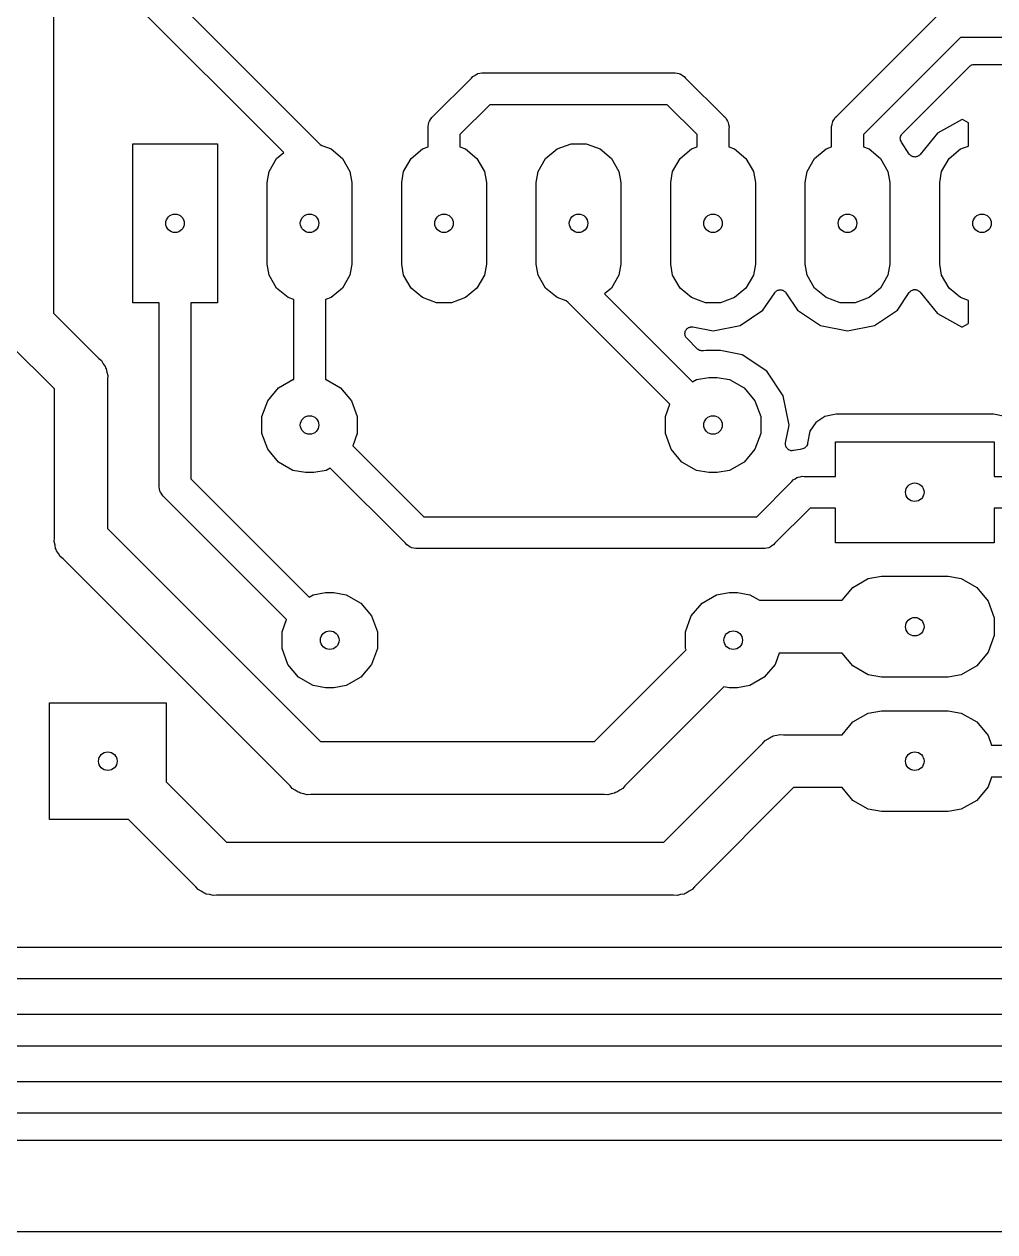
# Model space of a CAD drawing. Extents: x 99.1 to 195.6, y -78.7 to -33.
# Drawn here: x 126.69 to 145.02, y -78.74 to -55.93 of the extents above; entities that cross this region are included whole.
import ezdxf

# ---------------------------------------------------------------- set-up
doc = ezdxf.new("R2010")
doc.units = 0
doc.header["$MEASUREMENT"] = 0
doc.layers.add('BLACK', color=7, linetype='CONTINUOUS')

msp = doc.modelspace()

# ---------------------------------------------------------------- linework, layer by layer
at = {"layer": 'BLACK', "linetype": 'CONTINUOUS'}
for p, q in [((127.3, -53.2157), (132.283, -58.1986)), ((131.591, -58.3557), (126.797, -53.5614)), ((127.246, -55.6478), (127.246, -61.3879)), ((142.037, -57.6686), (144.029, -55.6771)), ((144.374, -56.18), (142.54, -58.0143)), ((148.29, -56.18), (144.374, -56.18)), ((143.274, -57.9989), (144.547, -56.7252)), ((144.547, -56.7252), (144.552, -56.722)), ((144.552, -56.722), (144.556, -56.7177)), ((144.556, -56.7177), (144.57, -56.7094)), ((144.57, -56.7094), (144.584, -56.6999)), ((144.584, -56.6999), (144.589, -56.6985)), ((144.589, -56.6985), (144.594, -56.6957)), ((144.594, -56.6957), (144.61, -56.6928)), ((144.61, -56.6928), (144.626, -56.6885)), ((144.626, -56.6885), (144.632, -56.689)), ((144.632, -56.689), (144.637, -56.688)), ((144.637, -56.688), (147.655, -56.688)), ((134.417, -57.6686), (135.139, -56.9471)), ((135.139, -56.9471), (135.164, -56.9166)), ((135.164, -56.9166), (135.199, -56.8967)), ((135.199, -56.8967), (135.231, -56.8739)), ((135.231, -56.8739), (135.244, -56.8704)), ((135.244, -56.8704), (135.256, -56.8637)), ((135.256, -56.8637), (135.295, -56.8568)), ((135.295, -56.8568), (135.333, -56.8465)), ((135.333, -56.8465), (135.373, -56.85)), ((135.373, -56.85), (138.947, -56.85)), ((138.947, -56.85), (138.987, -56.8465)), ((138.987, -56.8465), (139.025, -56.8568)), ((139.025, -56.8568), (139.064, -56.8637)), ((139.064, -56.8637), (139.076, -56.8704)), ((139.076, -56.8704), (139.089, -56.8739)), ((139.089, -56.8739), (139.121, -56.8967)), ((139.121, -56.8967), (139.156, -56.9166)), ((139.156, -56.9166), (139.181, -56.9471)), ((139.181, -56.9471), (139.903, -57.6686)), ((135.484, -57.45), (134.92, -58.0143)), ((138.836, -57.45), (135.484, -57.45)), ((139.4, -58.0143), (138.836, -57.45)), ((134.367, -57.7287), (134.387, -57.6942)), ((134.387, -57.6942), (134.417, -57.6686)), ((139.903, -57.6686), (139.933, -57.6942)), ((139.933, -57.6942), (139.953, -57.7287)), ((141.987, -57.7287), (142.007, -57.6942)), ((142.007, -57.6942), (142.037, -57.6686)), ((134.317, -57.8635), (134.327, -57.825)), ((134.32, -57.9031), (134.317, -57.8635)), ((134.32, -58.2478), (134.32, -57.9031)), ((134.327, -57.825), (134.334, -57.7858)), ((134.334, -57.7858), (134.34, -57.7742)), ((134.34, -57.7742), (134.344, -57.7613)), ((134.344, -57.7613), (134.367, -57.7287)), ((139.953, -57.7287), (139.976, -57.7613)), ((139.976, -57.7613), (139.98, -57.7742)), ((139.98, -57.7742), (139.986, -57.7858)), ((139.986, -57.7858), (139.993, -57.825)), ((139.993, -57.825), (140.003, -57.8634)), ((140.003, -57.8634), (140, -57.9031)), ((140, -57.9031), (140, -58.2478)), ((141.937, -57.8635), (141.947, -57.825)), ((141.94, -57.9031), (141.937, -57.8635)), ((141.94, -58.2478), (141.94, -57.9031)), ((141.947, -57.825), (141.954, -57.7858)), ((141.954, -57.7858), (141.96, -57.7742)), ((141.96, -57.7742), (141.964, -57.7613)), ((141.964, -57.7613), (141.987, -57.7287)), ((144.393, -57.736), (143.938, -57.9848)), ((144.411, -57.7321), (144.393, -57.736)), ((144.526, -57.7952), (144.411, -57.7321)), ((144.526, -58.2311), (144.526, -57.7952)), ((134.92, -58.0143), (134.92, -58.2478)), ((139.4, -58.2478), (139.4, -58.0143)), ((142.54, -58.0143), (142.54, -58.2478)), ((143.237, -58.0748), (143.243, -58.055)), ((143.237, -58.0762), (143.237, -58.0748)), ((143.237, -58.0776), (143.237, -58.0762)), ((143.239, -58.0982), (143.237, -58.0776)), ((143.24, -58.1189), (143.239, -58.0982)), ((143.241, -58.1201), (143.24, -58.1189)), ((143.241, -58.1215), (143.241, -58.1201)), ((143.25, -58.1403), (143.241, -58.1215)), ((143.243, -58.055), (143.249, -58.035)), ((143.249, -58.0339), (143.25, -58.0325)), ((143.249, -58.035), (143.249, -58.0339)), ((143.25, -58.0325), (143.262, -58.0158)), ((143.258, -58.1592), (143.25, -58.1403)), ((143.407, -58.3821), (143.258, -58.1592)), ((143.262, -58.0158), (143.274, -57.9989)), ((143.938, -57.9848), (143.611, -58.3911)), ((128.74, -61.19), (128.74, -58.19)), ((128.74, -58.19), (130.34, -58.19)), ((130.34, -58.19), (130.34, -61.19)), ((131.458, -58.4678), (131.591, -58.3557)), ((132.283, -58.1986), (132.312, -58.2231)), ((132.312, -58.2231), (132.486, -58.2865)), ((132.486, -58.2865), (132.702, -58.4678)), ((133.998, -58.4678), (134.214, -58.2865)), ((134.214, -58.2865), (134.32, -58.2478)), ((134.92, -58.2478), (135.026, -58.2865)), ((135.026, -58.2865), (135.242, -58.4678)), ((136.538, -58.4678), (136.754, -58.2865)), ((136.754, -58.2865), (137.019, -58.19)), ((137.019, -58.19), (137.301, -58.19)), ((137.301, -58.19), (137.566, -58.2865)), ((137.566, -58.2865), (137.782, -58.4678)), ((139.078, -58.4678), (139.294, -58.2865)), ((139.294, -58.2865), (139.4, -58.2478)), ((140, -58.2478), (140.106, -58.2865)), ((140.106, -58.2865), (140.322, -58.4678)), ((141.618, -58.4678), (141.834, -58.2865)), ((141.834, -58.2865), (141.94, -58.2478)), ((142.54, -58.2478), (142.646, -58.2865)), ((142.646, -58.2865), (142.862, -58.4678)), ((143.413, -58.388), (143.407, -58.3821)), ((143.417, -58.3951), (143.413, -58.388)), ((143.428, -58.4039), (143.417, -58.3951)), ((143.605, -58.3966), (143.6, -58.4032)), ((143.611, -58.3911), (143.605, -58.3966)), ((144.158, -58.4678), (144.374, -58.2865)), ((144.374, -58.2865), (144.526, -58.2311)), ((131.317, -58.7122), (131.458, -58.4678)), ((132.702, -58.4678), (132.843, -58.7122)), ((133.857, -58.7122), (133.998, -58.4678)), ((135.242, -58.4678), (135.383, -58.7122)), ((136.397, -58.7122), (136.538, -58.4678)), ((137.782, -58.4678), (137.923, -58.7122)), ((138.937, -58.7122), (139.078, -58.4678)), ((140.322, -58.4678), (140.463, -58.7122)), ((141.477, -58.7122), (141.618, -58.4678)), ((142.862, -58.4678), (143.003, -58.7122)), ((143.437, -58.4139), (143.428, -58.4039)), ((143.445, -58.4176), (143.437, -58.4139)), ((143.451, -58.4228), (143.445, -58.4176)), ((143.464, -58.4273), (143.451, -58.4228)), ((143.477, -58.4334), (143.464, -58.4273)), ((143.485, -58.4343), (143.477, -58.4334)), ((143.493, -58.437), (143.485, -58.4343)), ((143.507, -58.4367), (143.493, -58.437)), ((143.521, -58.4382), (143.507, -58.4367)), ((143.529, -58.4363), (143.521, -58.4382)), ((143.537, -58.4361), (143.529, -58.4363)), ((143.55, -58.4311), (143.537, -58.4361)), ((143.564, -58.4277), (143.55, -58.4311)), ((143.571, -58.4231), (143.564, -58.4277)), ((143.578, -58.4201), (143.571, -58.4231)), ((143.589, -58.411), (143.578, -58.4201)), ((143.6, -58.4032), (143.589, -58.411)), ((144.017, -58.7122), (144.158, -58.4678)), ((131.28, -58.92), (131.317, -58.7122)), ((132.843, -58.7122), (132.88, -58.92)), ((133.82, -58.92), (133.857, -58.7122)), ((135.383, -58.7122), (135.42, -58.92)), ((136.36, -58.92), (136.397, -58.7122)), ((137.923, -58.7122), (137.96, -58.92)), ((138.9, -58.92), (138.937, -58.7122)), ((140.463, -58.7122), (140.5, -58.92)), ((141.44, -58.92), (141.477, -58.7122)), ((143.003, -58.7122), (143.04, -58.92)), ((143.98, -58.92), (144.017, -58.7122)), ((131.28, -60.46), (131.28, -58.92)), ((132.88, -58.92), (132.88, -60.46)), ((133.82, -60.46), (133.82, -58.92)), ((135.42, -58.92), (135.42, -60.46)), ((136.36, -60.46), (136.36, -58.92)), ((137.96, -58.92), (137.96, -60.46)), ((138.9, -60.46), (138.9, -58.92)), ((140.5, -58.92), (140.5, -60.46)), ((141.44, -60.46), (141.44, -58.92)), ((143.04, -58.92), (143.04, -60.46)), ((143.98, -60.46), (143.98, -58.92)), ((131.317, -60.6678), (131.28, -60.46)), ((131.458, -60.9122), (131.317, -60.6678)), ((132.843, -60.6678), (132.702, -60.9122)), ((132.88, -60.46), (132.843, -60.6678)), ((133.857, -60.6678), (133.82, -60.46)), ((133.998, -60.9122), (133.857, -60.6678)), ((135.383, -60.6678), (135.242, -60.9122)), ((135.42, -60.46), (135.383, -60.6678)), ((136.397, -60.6678), (136.36, -60.46)), ((136.538, -60.9122), (136.397, -60.6678)), ((137.923, -60.6678), (137.782, -60.9122)), ((137.96, -60.46), (137.923, -60.6678)), ((138.937, -60.6678), (138.9, -60.46)), ((139.078, -60.9122), (138.937, -60.6678)), ((140.463, -60.6678), (140.322, -60.9122)), ((140.5, -60.46), (140.463, -60.6678)), ((141.477, -60.6678), (141.44, -60.46)), ((141.618, -60.9122), (141.477, -60.6678)), ((143.003, -60.6678), (142.862, -60.9122)), ((143.04, -60.46), (143.003, -60.6678)), ((144.017, -60.6678), (143.98, -60.46)), ((144.158, -60.9122), (144.017, -60.6678)), ((131.674, -61.0935), (131.458, -60.9122)), ((131.78, -61.1322), (131.674, -61.0935)), ((131.78, -62.639), (131.78, -61.1322)), ((132.486, -61.0935), (132.38, -61.1322)), ((132.38, -61.1322), (132.38, -62.639)), ((132.702, -60.9122), (132.486, -61.0935)), ((134.214, -61.0935), (133.998, -60.9122)), ((134.479, -61.19), (134.214, -61.0935)), ((135.026, -61.0935), (134.761, -61.19)), ((135.242, -60.9122), (135.026, -61.0935)), ((136.754, -61.0935), (136.538, -60.9122)), ((136.928, -61.1569), (136.754, -61.0935)), ((137.782, -60.9122), (137.649, -61.0243)), ((137.649, -61.0243), (139.31, -62.6859)), ((139.294, -61.0935), (139.078, -60.9122)), ((139.559, -61.19), (139.294, -61.0935)), ((140.106, -61.0935), (139.841, -61.19)), ((140.322, -60.9122), (140.106, -61.0935)), ((140.643, -61.333), (140.864, -61.0017)), ((140.864, -61.0017), (140.874, -60.9917)), ((140.874, -60.9917), (140.882, -60.9805)), ((140.882, -60.9805), (140.889, -60.9759)), ((140.889, -60.9759), (140.895, -60.9698)), ((140.895, -60.9698), (140.907, -60.9637)), ((140.907, -60.9637), (140.919, -60.956)), ((140.919, -60.956), (140.927, -60.954)), ((140.927, -60.954), (140.934, -60.9503)), ((140.934, -60.9503), (140.948, -60.9488)), ((140.948, -60.9488), (140.962, -60.9455)), ((140.962, -60.9455), (140.97, -60.9464)), ((140.97, -60.9464), (140.978, -60.9455)), ((140.978, -60.9455), (140.992, -60.9488)), ((140.992, -60.9488), (141.006, -60.9503)), ((141.006, -60.9503), (141.013, -60.954)), ((141.013, -60.954), (141.021, -60.956)), ((141.021, -60.956), (141.033, -60.9637)), ((141.033, -60.9637), (141.045, -60.9698)), ((141.045, -60.9698), (141.051, -60.9759)), ((141.051, -60.9759), (141.058, -60.9805)), ((141.058, -60.9805), (141.066, -60.9917)), ((141.066, -60.9917), (141.076, -61.0017)), ((141.076, -61.0017), (141.297, -61.333)), ((141.834, -61.0935), (141.618, -60.9122)), ((142.099, -61.19), (141.834, -61.0935)), ((142.646, -61.0935), (142.381, -61.19)), ((142.862, -60.9122), (142.646, -61.0935)), ((143.183, -61.333), (143.407, -60.9979)), ((143.407, -60.9979), (143.413, -60.992)), ((143.413, -60.992), (143.417, -60.9849)), ((143.417, -60.9849), (143.428, -60.9761)), ((143.428, -60.9761), (143.437, -60.9661)), ((143.437, -60.9661), (143.445, -60.9624)), ((143.445, -60.9624), (143.451, -60.9572)), ((143.451, -60.9572), (143.464, -60.9527)), ((143.464, -60.9527), (143.477, -60.9466)), ((143.477, -60.9466), (143.485, -60.9457)), ((143.485, -60.9457), (143.493, -60.943)), ((143.493, -60.943), (143.507, -60.9433)), ((143.507, -60.9433), (143.521, -60.9418)), ((143.521, -60.9418), (143.529, -60.9437)), ((143.529, -60.9437), (143.537, -60.9439)), ((143.537, -60.9439), (143.55, -60.9489)), ((143.55, -60.9489), (143.564, -60.9523)), ((143.564, -60.9523), (143.571, -60.9569)), ((143.571, -60.9569), (143.578, -60.9599)), ((143.578, -60.9599), (143.589, -60.969)), ((143.589, -60.969), (143.6, -60.9768)), ((143.6, -60.9768), (143.605, -60.9834)), ((143.605, -60.9834), (143.611, -60.9889)), ((143.611, -60.9889), (143.938, -61.3952)), ((144.374, -61.0935), (144.158, -60.9122)), ((144.526, -61.1489), (144.374, -61.0935)), ((129.24, -61.19), (128.74, -61.19)), ((129.24, -64.6299), (129.24, -61.19)), ((130.34, -61.19), (129.84, -61.19)), ((129.84, -61.19), (129.84, -64.5187)), ((134.761, -61.19), (134.479, -61.19)), ((136.957, -61.1814), (136.928, -61.1569)), ((138.885, -63.1089), (136.957, -61.1814)), ((139.841, -61.19), (139.559, -61.19)), ((140.21, -61.6221), (140.643, -61.333)), ((141.297, -61.333), (141.73, -61.6221)), ((142.381, -61.19), (142.099, -61.19)), ((142.75, -61.6221), (143.183, -61.333)), ((144.526, -61.5848), (144.526, -61.1489)), ((127.246, -61.3879), (128.1, -62.242)), ((143.938, -61.3952), (144.393, -61.644)), ((144.411, -61.6479), (144.526, -61.5848)), ((139.168, -61.7697), (139.171, -61.7548)), ((139.169, -61.7766), (139.168, -61.7697)), ((139.168, -61.7836), (139.169, -61.7766)), ((139.172, -61.7983), (139.168, -61.7836)), ((139.171, -61.7548), (139.172, -61.7396)), ((139.172, -61.7396), (139.175, -61.7333)), ((139.175, -61.8133), (139.172, -61.7983)), ((139.175, -61.7333), (139.176, -61.7265)), ((139.178, -61.8195), (139.175, -61.8133)), ((139.176, -61.7265), (139.184, -61.7135)), ((139.184, -61.7135), (139.191, -61.6997)), ((139.191, -61.6997), (139.196, -61.6947)), ((139.196, -61.6947), (139.199, -61.6888)), ((139.199, -61.6888), (139.211, -61.6792)), ((139.211, -61.6792), (139.222, -61.6685)), ((139.222, -61.6685), (139.228, -61.6655)), ((139.228, -61.6655), (139.234, -61.6612)), ((139.234, -61.6612), (139.248, -61.6563)), ((139.248, -61.6563), (139.262, -61.6498)), ((139.262, -61.6498), (139.269, -61.6492)), ((139.269, -61.6492), (139.275, -61.647)), ((139.275, -61.647), (139.291, -61.6473)), ((139.291, -61.6473), (139.306, -61.646)), ((139.306, -61.646), (139.313, -61.6478)), ((139.313, -61.6478), (139.32, -61.648)), ((139.32, -61.648), (139.7, -61.7236)), ((139.7, -61.7236), (140.21, -61.6221)), ((141.73, -61.6221), (142.24, -61.7236)), ((142.24, -61.7236), (142.75, -61.6221)), ((144.393, -61.644), (144.411, -61.6479)), ((127.262, -62.8181), (126.408, -61.964)), ((139.18, -61.8262), (139.178, -61.8195)), ((139.188, -61.8387), (139.18, -61.8262)), ((139.196, -61.852), (139.188, -61.8387)), ((139.201, -61.8566), (139.196, -61.852)), ((139.205, -61.8623), (139.201, -61.8566)), ((139.408, -62.065), (139.205, -61.8623)), ((128.1, -62.242), (128.151, -62.2846)), ((139.422, -62.0753), (139.408, -62.065)), ((139.436, -62.0866), (139.422, -62.0753)), ((139.44, -62.0879), (139.436, -62.0866)), ((139.444, -62.0903), (139.44, -62.0879)), ((139.461, -62.095), (139.444, -62.0903)), ((139.478, -62.1007), (139.461, -62.095)), ((139.482, -62.1006), (139.478, -62.1007)), ((139.486, -62.1017), (139.482, -62.1006)), ((139.504, -62.1002), (139.486, -62.1017)), ((139.522, -62.0998), (139.504, -62.1002)), ((139.561, -62.092), (139.522, -62.0998)), ((139.839, -62.092), (139.561, -62.092)), ((140.249, -62.1737), (139.839, -62.092)), ((140.715, -62.4849), (140.249, -62.1737)), ((128.151, -62.2846), (128.184, -62.3421)), ((128.184, -62.3421), (128.222, -62.3964)), ((128.222, -62.3964), (128.228, -62.418)), ((128.228, -62.418), (128.239, -62.4374)), ((128.239, -62.4374), (128.251, -62.5027)), ((128.251, -62.5027), (128.268, -62.5667)), ((141.026, -62.9506), (140.715, -62.4849)), ((128.268, -62.5667), (128.262, -62.6328)), ((128.262, -62.6328), (128.262, -65.4519)), ((131.493, -62.7999), (131.767, -62.6412)), ((131.767, -62.6412), (131.78, -62.639)), ((132.38, -62.639), (132.393, -62.6412)), ((132.393, -62.6412), (132.667, -62.7999)), ((139.31, -62.6859), (139.387, -62.6412)), ((139.387, -62.6412), (139.621, -62.6)), ((139.621, -62.6), (139.779, -62.6)), ((139.779, -62.6), (140.013, -62.6412)), ((140.013, -62.6412), (140.287, -62.7999)), ((127.262, -65.6372), (127.262, -62.8181)), ((131.289, -63.0431), (131.493, -62.7999)), ((132.667, -62.7999), (132.871, -63.0431)), ((140.287, -62.7999), (140.491, -63.0431)), ((141.136, -63.5), (141.026, -62.9506)), ((131.18, -63.3413), (131.289, -63.0431)), ((132.871, -63.0431), (132.98, -63.3413)), ((138.8, -63.3413), (138.885, -63.1089)), ((140.491, -63.0431), (140.6, -63.3413)), ((131.18, -63.6587), (131.18, -63.3413)), ((132.98, -63.3413), (132.98, -63.6587)), ((138.8, -63.6587), (138.8, -63.3413)), ((140.6, -63.3413), (140.6, -63.6587)), ((141.812, -63.339), (141.644, -63.4513)), ((142.023, -63.2971), (141.812, -63.339)), ((144.997, -63.2971), (142.023, -63.2971)), ((145.208, -63.339), (144.997, -63.2971)), ((141.069, -63.835), (141.136, -63.5)), ((141.531, -63.6193), (141.487, -63.8423)), ((141.644, -63.4513), (141.531, -63.6193)), ((131.289, -63.9569), (131.18, -63.6587)), ((132.98, -63.6587), (132.895, -63.8911)), ((138.909, -63.9569), (138.8, -63.6587)), ((140.6, -63.6587), (140.491, -63.9569)), ((141.067, -63.8625), (141.069, -63.8488)), ((141.068, -63.8707), (141.067, -63.8625)), ((141.068, -63.8791), (141.068, -63.8707)), ((141.069, -63.8488), (141.069, -63.835)), ((141.482, -63.8696), (141.472, -63.8875)), ((141.483, -63.8669), (141.482, -63.8682)), ((141.482, -63.8682), (141.482, -63.8696)), ((141.486, -63.8465), (141.483, -63.8669)), ((141.487, -63.8423), (141.486, -63.8442)), ((141.486, -63.8442), (141.486, -63.8465)), ((142.01, -64.47), (142.01, -63.8175)), ((142.01, -63.8175), (145.01, -63.8175)), ((145.01, -63.8175), (145.01, -64.47)), ((131.493, -64.2001), (131.289, -63.9569)), ((132.895, -63.8911), (134.236, -65.232)), ((139.113, -64.2001), (138.909, -63.9569)), ((140.491, -63.9569), (140.287, -64.2001)), ((141.072, -63.8922), (141.068, -63.8791)), ((141.075, -63.9058), (141.072, -63.8922)), ((141.079, -63.9129), (141.075, -63.9058)), ((141.082, -63.9208), (141.079, -63.9129)), ((141.091, -63.9316), (141.082, -63.9208)), ((141.098, -63.9435), (141.091, -63.9316)), ((141.105, -63.9487), (141.098, -63.9435)), ((141.11, -63.9552), (141.105, -63.9487)), ((141.122, -63.9624), (141.11, -63.9552)), ((141.132, -63.9711), (141.122, -63.9624)), ((141.14, -63.9738), (141.132, -63.9711)), ((141.147, -63.9781), (141.14, -63.9738)), ((141.161, -63.9808), (141.147, -63.9781)), ((141.174, -63.9853), (141.161, -63.9808)), ((141.183, -63.9851), (141.174, -63.9853)), ((141.191, -63.9867), (141.183, -63.9851)), ((141.204, -63.9846), (141.191, -63.9867)), ((141.218, -63.9843), (141.204, -63.9846)), ((141.343, -63.9596), (141.218, -63.9843)), ((141.387, -63.9507), (141.343, -63.9596)), ((141.407, -63.9432), (141.387, -63.9507)), ((141.426, -63.9361), (141.407, -63.9432)), ((141.427, -63.9352), (141.426, -63.9361)), ((141.428, -63.9347), (141.427, -63.9352)), ((141.444, -63.921), (141.428, -63.9347)), ((141.46, -63.9078), (141.444, -63.921)), ((141.461, -63.9065), (141.46, -63.9078)), ((141.462, -63.9056), (141.461, -63.9065)), ((141.472, -63.8875), (141.462, -63.9056)), ((131.767, -64.3588), (131.493, -64.2001)), ((132.47, -64.3141), (132.393, -64.3588)), ((133.891, -65.7349), (132.47, -64.3141)), ((139.387, -64.3588), (139.113, -64.2001)), ((140.287, -64.2001), (140.013, -64.3588)), ((129.84, -64.5187), (132.071, -66.7499)), ((132.001, -64.4), (131.767, -64.3588)), ((132.159, -64.4), (132.001, -64.4)), ((132.393, -64.3588), (132.159, -64.4)), ((139.621, -64.4), (139.387, -64.3588)), ((139.779, -64.4), (139.621, -64.4)), ((140.013, -64.3588), (139.779, -64.4)), ((141.189, -64.5671), (141.214, -64.5366)), ((141.214, -64.5366), (141.249, -64.5167)), ((141.249, -64.5167), (141.281, -64.4939)), ((141.281, -64.4939), (141.294, -64.4904)), ((141.294, -64.4904), (141.306, -64.4837)), ((141.306, -64.4837), (141.345, -64.4768)), ((141.345, -64.4768), (141.383, -64.4665)), ((141.383, -64.4665), (141.423, -64.47)), ((141.423, -64.47), (142.01, -64.47)), ((145.01, -64.47), (146.406, -64.47)), ((129.237, -64.6696), (129.24, -64.6299)), ((129.247, -64.708), (129.237, -64.6696)), ((129.254, -64.7472), (129.247, -64.708)), ((129.26, -64.7588), (129.254, -64.7472)), ((129.264, -64.7717), (129.26, -64.7588)), ((129.287, -64.8043), (129.264, -64.7717)), ((140.524, -65.232), (141.189, -64.5671)), ((129.307, -64.8388), (129.287, -64.8043)), ((129.337, -64.8644), (129.307, -64.8388)), ((131.646, -67.1729), (129.337, -64.8644)), ((134.236, -65.232), (140.524, -65.232)), ((141.534, -65.07), (140.869, -65.7349)), ((142.01, -65.07), (141.534, -65.07)), ((142.01, -65.7225), (142.01, -65.07)), ((146.295, -65.07), (145.01, -65.07)), ((145.01, -65.07), (145.01, -65.7225)), ((128.262, -65.4519), (132.287, -69.477)), ((127.256, -65.7032), (127.262, -65.6372)), ((127.273, -65.7673), (127.256, -65.7032)), ((127.285, -65.8326), (127.273, -65.7673)), ((127.296, -65.852), (127.285, -65.8326)), ((127.302, -65.8736), (127.296, -65.852)), ((127.34, -65.9279), (127.302, -65.8736)), ((133.916, -65.7654), (133.891, -65.7349)), ((133.951, -65.7853), (133.916, -65.7654)), ((133.983, -65.8081), (133.951, -65.7853)), ((133.996, -65.8116), (133.983, -65.8081)), ((134.008, -65.8183), (133.996, -65.8116)), ((134.047, -65.8252), (134.008, -65.8183)), ((134.085, -65.8355), (134.047, -65.8252)), ((134.125, -65.832), (134.085, -65.8355)), ((140.635, -65.832), (134.125, -65.832)), ((140.675, -65.8355), (140.635, -65.832)), ((140.713, -65.8252), (140.675, -65.8355)), ((140.752, -65.8183), (140.713, -65.8252)), ((140.764, -65.8116), (140.752, -65.8183)), ((140.777, -65.8081), (140.764, -65.8116)), ((140.809, -65.7853), (140.777, -65.8081)), ((140.844, -65.7654), (140.809, -65.7853)), ((140.869, -65.7349), (140.844, -65.7654)), ((145.01, -65.7225), (142.01, -65.7225)), ((127.373, -65.9854), (127.34, -65.9279)), ((127.424, -66.028), (127.373, -65.9854)), ((131.711, -70.3151), (127.424, -66.028)), ((142.632, -66.4011), (142.879, -66.3575)), ((142.879, -66.3575), (144.141, -66.3575)), ((144.141, -66.3575), (144.388, -66.4011)), ((142.139, -66.81), (142.341, -66.5691)), ((142.341, -66.5691), (142.632, -66.4011)), ((144.388, -66.4011), (144.679, -66.5691)), ((144.679, -66.5691), (144.895, -66.8264)), ((132.071, -66.7499), (132.148, -66.7052)), ((132.148, -66.7052), (132.382, -66.664)), ((132.382, -66.664), (132.54, -66.664)), ((132.54, -66.664), (132.774, -66.7052)), ((132.774, -66.7052), (133.048, -66.8639)), ((139.494, -66.8639), (139.768, -66.7052)), ((139.768, -66.7052), (140.002, -66.664)), ((140.002, -66.664), (140.16, -66.664)), ((140.16, -66.664), (140.394, -66.7052)), ((140.394, -66.7052), (140.575, -66.81)), ((140.575, -66.81), (142.139, -66.81)), ((144.895, -66.8264), (145.01, -67.142)), ((133.048, -66.8639), (133.252, -67.1071)), ((139.29, -67.1071), (139.494, -66.8639)), ((131.561, -67.4053), (131.646, -67.1729)), ((133.252, -67.1071), (133.361, -67.4053)), ((139.181, -67.4053), (139.29, -67.1071)), ((145.01, -67.142), (145.01, -67.478)), ((131.561, -67.7227), (131.561, -67.4053)), ((133.361, -67.4053), (133.361, -67.7227)), ((139.181, -67.7227), (139.181, -67.4053)), ((145.01, -67.478), (144.895, -67.7936)), ((131.67, -68.0209), (131.561, -67.7227)), ((133.361, -67.7227), (133.252, -68.0209)), ((137.461, -69.477), (139.19, -67.7478)), ((139.19, -67.7478), (139.181, -67.7227)), ((140.949, -67.81), (140.872, -68.0209)), ((142.139, -67.81), (140.949, -67.81)), ((142.341, -68.0509), (142.139, -67.81)), ((144.895, -67.7936), (144.679, -68.0509)), ((131.874, -68.2641), (131.67, -68.0209)), ((133.252, -68.0209), (133.048, -68.2641)), ((140.872, -68.0209), (140.668, -68.2641)), ((142.632, -68.2189), (142.341, -68.0509)), ((144.679, -68.0509), (144.388, -68.2189)), ((132.148, -68.4228), (131.874, -68.2641)), ((132.382, -68.464), (132.148, -68.4228)), ((132.774, -68.4228), (132.54, -68.464)), ((133.048, -68.2641), (132.774, -68.4228)), ((140.394, -68.4228), (140.16, -68.464)), ((140.668, -68.2641), (140.394, -68.4228)), ((142.879, -68.2625), (142.632, -68.2189)), ((144.141, -68.2625), (142.879, -68.2625)), ((144.388, -68.2189), (144.141, -68.2625)), ((132.54, -68.464), (132.382, -68.464)), ((139.905, -68.4469), (138.037, -70.3151)), ((140.002, -68.464), (139.905, -68.4469)), ((140.16, -68.464), (140.002, -68.464)), ((127.17, -70.95), (127.17, -68.75)), ((127.17, -68.75), (129.37, -68.75)), ((129.37, -68.75), (129.37, -70.2429)), ((142.139, -69.35), (142.341, -69.1091)), ((142.341, -69.1091), (142.632, -68.9411)), ((142.632, -68.9411), (142.879, -68.8975)), ((142.879, -68.8975), (144.141, -68.8975)), ((144.141, -68.8975), (144.388, -68.9411)), ((144.388, -68.9411), (144.679, -69.1091)), ((144.679, -69.1091), (144.895, -69.3664)), ((140.902, -69.3614), (140.966, -69.3442)), ((140.966, -69.3442), (141.032, -69.35)), ((132.287, -69.477), (137.461, -69.477)), ((138.771, -71.382), (140.641, -69.5119)), ((140.641, -69.5119), (140.684, -69.4611)), ((140.684, -69.4611), (140.741, -69.4279)), ((140.741, -69.4279), (140.795, -69.3899)), ((140.795, -69.3899), (140.817, -69.3841)), ((140.817, -69.3841), (140.836, -69.3729)), ((140.836, -69.3729), (140.902, -69.3614)), ((141.032, -69.35), (142.139, -69.35)), ((144.895, -69.3664), (144.962, -69.55)), ((144.962, -69.55), (153.8, -69.55)), ((129.37, -70.2429), (130.509, -71.382)), ((144.962, -70.15), (144.895, -70.3336)), ((153.911, -70.15), (144.962, -70.15)), ((131.754, -70.3659), (131.711, -70.3151)), ((131.811, -70.3991), (131.754, -70.3659)), ((131.865, -70.4371), (131.811, -70.3991)), ((131.887, -70.4429), (131.865, -70.4371)), ((131.906, -70.4541), (131.887, -70.4429)), ((131.972, -70.4656), (131.906, -70.4541)), ((132.036, -70.4828), (131.972, -70.4656)), ((132.102, -70.477), (132.036, -70.4828)), ((137.646, -70.477), (132.102, -70.477)), ((137.712, -70.4828), (137.646, -70.477)), ((137.776, -70.4656), (137.712, -70.4828)), ((137.842, -70.4541), (137.776, -70.4656)), ((137.861, -70.4429), (137.842, -70.4541)), ((137.883, -70.4371), (137.861, -70.4429)), ((137.937, -70.3991), (137.883, -70.4371)), ((137.994, -70.3659), (137.937, -70.3991)), ((138.037, -70.3151), (137.994, -70.3659)), ((141.217, -70.35), (139.347, -72.2201)), ((142.139, -70.35), (141.217, -70.35)), ((142.341, -70.5909), (142.139, -70.35)), ((144.895, -70.3336), (144.679, -70.5909)), ((142.632, -70.7589), (142.341, -70.5909)), ((144.679, -70.5909), (144.388, -70.7589)), ((142.879, -70.8025), (142.632, -70.7589)), ((144.141, -70.8025), (142.879, -70.8025)), ((144.388, -70.7589), (144.141, -70.8025)), ((128.663, -70.95), (127.17, -70.95)), ((129.933, -72.2201), (128.663, -70.95)), ((130.509, -71.382), (138.771, -71.382)), ((129.976, -72.2709), (129.933, -72.2201)), ((130.033, -72.3041), (129.976, -72.2709)), ((130.087, -72.3421), (130.033, -72.3041)), ((139.247, -72.3041), (139.193, -72.3421)), ((139.304, -72.2709), (139.247, -72.3041)), ((139.347, -72.2201), (139.304, -72.2709)), ((130.109, -72.3479), (130.087, -72.3421)), ((130.128, -72.3591), (130.109, -72.3479)), ((130.194, -72.3706), (130.128, -72.3591)), ((130.258, -72.3878), (130.194, -72.3706)), ((130.324, -72.382), (130.258, -72.3878)), ((138.956, -72.382), (130.324, -72.382)), ((139.022, -72.3878), (138.956, -72.382)), ((139.086, -72.3706), (139.022, -72.3878)), ((139.152, -72.3591), (139.086, -72.3706)), ((139.171, -72.3479), (139.152, -72.3591)), ((139.193, -72.3421), (139.171, -72.3479)), ((125.854, -73.36), (152.976, -73.36)), ((153.087, -73.96), (125.743, -73.96)), ((123.949, -74.63), (154.246, -74.63)), ((154.357, -75.23), (123.838, -75.23)), ((122.679, -75.9), (154.816, -75.9)), ((154.927, -76.5), (122.568, -76.5)), ((122.647, -77.008), (154.848, -77.008)), ((195.453, -78.74), (99.187, -78.74))]:
    msp.add_line(p, q, dxfattribs=at)
at = {"layer": 'BLACK'}
for centre in [(129.54, -59.69), (129.54, -59.69), (132.08, -59.69), (132.08, -59.69), (134.62, -59.69), (134.62, -59.69), (137.16, -59.69), (137.16, -59.69), (139.7, -59.69), (139.7, -59.69), (142.24, -59.69), (142.24, -59.69), (144.78, -59.69), (144.78, -59.69), (132.08, -63.5), (132.08, -63.5), (139.7, -63.5), (139.7, -63.5), (143.51, -64.77), (143.51, -64.77), (143.51, -67.31), (143.51, -67.31), (132.461, -67.564), (132.461, -67.564), (140.081, -67.564), (140.081, -67.564), (128.27, -69.85), (128.27, -69.85), (143.51, -69.85), (143.51, -69.85)]:
    msp.add_circle(centre, 0.175, dxfattribs=at)

doc.saveas('drawing.dxf')
